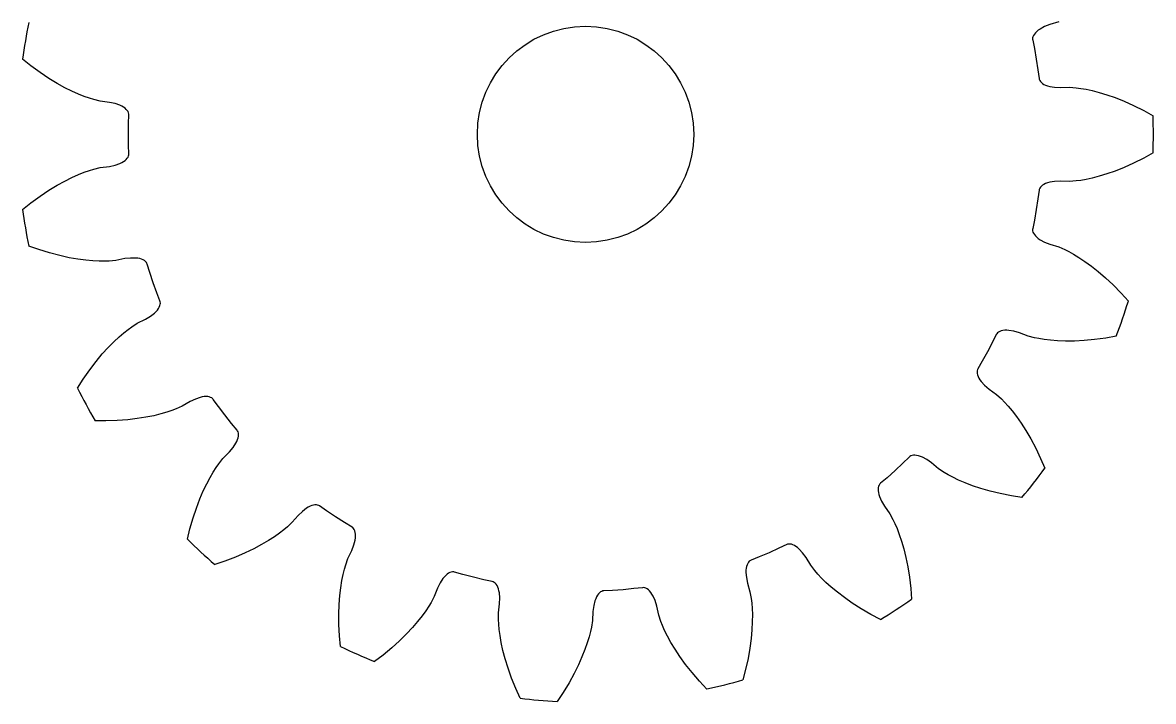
# Model space of a CAD drawing. Extents: x 33.1 to 54, y -10.5 to 10.5.
# Drawn here: x 33.09 to 54, y -10.49 to 2.07 of the extents above; entities that cross this region are included whole.
import ezdxf

# ---------------------------------------------------------------- set-up
doc = ezdxf.new("R2010")
doc.units = 0

msp = doc.modelspace()

# ---------------------------------------------------------------- linework, layer by layer
msp.add_circle((43.5, 0), 2)
msp.add_circle((43.5, 0), 2)
at = {"layer": 'layer0'}
for p, q in [((51.843, 1.902), (51.819, 1.878)), ((51.872, 1.925), (51.843, 1.902)), ((51.906, 1.948), (51.872, 1.925)), ((51.987, 1.992), (51.906, 1.948)), ((52.087, 2.033), (51.987, 1.992)), ((52.249, 2.083), (52.087, 2.033)), ((51.767, 1.783), (51.766, 1.76)), ((51.766, 1.76), (51.768, 1.744)), ((51.773, 1.806), (51.767, 1.783)), ((51.768, 1.744), (51.8, 1.587)), ((51.784, 1.83), (51.773, 1.806)), ((51.799, 1.854), (51.784, 1.83)), ((51.819, 1.878), (51.799, 1.854)), ((51.8, 1.587), (51.835, 1.391)), ((33.247, 1.265), (33.092, 1.388)), ((33.417, 1.142), (33.247, 1.265)), ((51.835, 1.391), (51.865, 1.194)), ((33.578, 1.034), (33.417, 1.142)), ((51.865, 1.194), (51.886, 1.035)), ((33.731, 0.941), (33.578, 1.034)), ((33.873, 0.863), (33.731, 0.941)), ((34.005, 0.797), (33.873, 0.863)), ((51.886, 1.035), (51.89, 1.019)), ((51.89, 1.019), (51.898, 0.998)), ((51.898, 0.998), (51.911, 0.978)), ((51.911, 0.978), (51.929, 0.959)), ((51.929, 0.959), (51.951, 0.941)), ((51.951, 0.941), (51.977, 0.925)), ((51.977, 0.925), (52.008, 0.91)), ((52.008, 0.91), (52.043, 0.898)), ((52.043, 0.898), (52.083, 0.887)), ((52.083, 0.887), (52.174, 0.871)), ((52.174, 0.871), (52.282, 0.866)), ((52.282, 0.866), (52.451, 0.871)), ((52.451, 0.871), (52.573, 0.862)), ((52.573, 0.862), (52.657, 0.851)), ((52.657, 0.851), (52.756, 0.834)), ((34.126, 0.743), (34.005, 0.797)), ((34.233, 0.701), (34.126, 0.743)), ((34.328, 0.668), (34.233, 0.701)), ((34.409, 0.643), (34.328, 0.668)), ((34.528, 0.614), (34.409, 0.643)), ((52.756, 0.834), (52.869, 0.81)), ((52.869, 0.81), (52.997, 0.776)), ((52.997, 0.776), (53.137, 0.733)), ((53.137, 0.733), (53.291, 0.679)), ((53.291, 0.679), (53.457, 0.613)), ((34.696, 0.592), (34.528, 0.614)), ((34.801, 0.568), (34.696, 0.592)), ((34.888, 0.538), (34.801, 0.568)), ((34.925, 0.521), (34.888, 0.538)), ((34.958, 0.502), (34.925, 0.521)), ((34.986, 0.483), (34.958, 0.502)), ((35.009, 0.462), (34.986, 0.483)), ((35.028, 0.441), (35.009, 0.462)), ((35.042, 0.42), (35.028, 0.441)), ((35.052, 0.398), (35.042, 0.42)), ((53.457, 0.613), (53.634, 0.534)), ((53.634, 0.534), (53.821, 0.44)), ((53.821, 0.44), (53.994, 0.344)), ((35.057, 0.376), (35.052, 0.398)), ((35.052, 0.199), (35.058, 0.359)), ((35.058, 0.359), (35.057, 0.376)), ((35.05, 0), (35.052, 0.199)), ((35.052, -0.199), (35.05, 0)), ((35.058, -0.359), (35.052, -0.199)), ((35.042, -0.42), (35.052, -0.398)), ((35.052, -0.398), (35.057, -0.376)), ((35.057, -0.376), (35.058, -0.359)), ((53.994, -0.344), (53.821, -0.44)), ((34.409, -0.643), (34.528, -0.614)), ((34.528, -0.614), (34.696, -0.592)), ((34.696, -0.592), (34.801, -0.568)), ((34.801, -0.568), (34.888, -0.538)), ((34.888, -0.538), (34.925, -0.521)), ((34.925, -0.521), (34.958, -0.502)), ((34.958, -0.502), (34.986, -0.483)), ((34.986, -0.483), (35.009, -0.462)), ((35.009, -0.462), (35.028, -0.441)), ((35.028, -0.441), (35.042, -0.42)), ((53.457, -0.613), (53.291, -0.679)), ((53.634, -0.534), (53.457, -0.613)), ((53.821, -0.44), (53.634, -0.534)), ((33.873, -0.863), (34.005, -0.797)), ((34.005, -0.797), (34.126, -0.743)), ((34.126, -0.743), (34.233, -0.701)), ((34.233, -0.701), (34.328, -0.668)), ((34.328, -0.668), (34.409, -0.643)), ((52.756, -0.834), (52.657, -0.851)), ((52.869, -0.81), (52.756, -0.834)), ((52.997, -0.776), (52.869, -0.81)), ((53.137, -0.733), (52.997, -0.776)), ((53.291, -0.679), (53.137, -0.733)), ((33.417, -1.142), (33.578, -1.034)), ((33.578, -1.034), (33.731, -0.941)), ((33.731, -0.941), (33.873, -0.863)), ((51.886, -1.035), (51.865, -1.194)), ((51.89, -1.019), (51.886, -1.035)), ((51.898, -0.998), (51.89, -1.019)), ((51.911, -0.978), (51.898, -0.998)), ((51.929, -0.959), (51.911, -0.978)), ((51.951, -0.941), (51.929, -0.959)), ((51.977, -0.925), (51.951, -0.941)), ((52.008, -0.91), (51.977, -0.925)), ((52.043, -0.898), (52.008, -0.91)), ((52.083, -0.887), (52.043, -0.898)), ((52.174, -0.871), (52.083, -0.887)), ((52.282, -0.866), (52.174, -0.871)), ((52.451, -0.871), (52.282, -0.866)), ((52.573, -0.862), (52.451, -0.871)), ((52.657, -0.851), (52.573, -0.862)), ((33.247, -1.265), (33.417, -1.142)), ((51.865, -1.194), (51.835, -1.391)), ((33.092, -1.388), (33.247, -1.265)), ((51.835, -1.391), (51.8, -1.587)), ((51.8, -1.587), (51.768, -1.744)), ((51.768, -1.744), (51.766, -1.76)), ((51.766, -1.76), (51.767, -1.783)), ((51.767, -1.783), (51.773, -1.806)), ((51.773, -1.806), (51.784, -1.83)), ((51.784, -1.83), (51.799, -1.854)), ((51.799, -1.854), (51.819, -1.878)), ((51.819, -1.878), (51.843, -1.902)), ((33.392, -2.132), (33.205, -2.067)), ((51.843, -1.902), (51.872, -1.925)), ((51.872, -1.925), (51.906, -1.948)), ((51.906, -1.948), (51.987, -1.992)), ((51.987, -1.992), (52.087, -2.033)), ((52.087, -2.033), (52.249, -2.083)), ((52.249, -2.083), (52.361, -2.13)), ((33.592, -2.194), (33.392, -2.132)), ((33.78, -2.243), (33.592, -2.194)), ((33.955, -2.282), (33.78, -2.243)), ((34.115, -2.31), (33.955, -2.282)), ((34.981, -2.299), (34.815, -2.332)), ((35.088, -2.287), (34.981, -2.299)), ((35.18, -2.287), (35.088, -2.287)), ((35.221, -2.291), (35.18, -2.287)), ((35.258, -2.298), (35.221, -2.291)), ((35.29, -2.308), (35.258, -2.298)), ((52.361, -2.13), (52.437, -2.168)), ((52.437, -2.168), (52.525, -2.216)), ((52.525, -2.216), (52.624, -2.276)), ((52.624, -2.276), (52.735, -2.349)), ((34.26, -2.329), (34.115, -2.31)), ((34.393, -2.341), (34.26, -2.329)), ((34.508, -2.346), (34.393, -2.341)), ((34.608, -2.347), (34.508, -2.346)), ((34.693, -2.344), (34.608, -2.347)), ((34.815, -2.332), (34.693, -2.344)), ((35.319, -2.32), (35.29, -2.308)), ((35.344, -2.333), (35.319, -2.32)), ((35.364, -2.349), (35.344, -2.333)), ((35.381, -2.367), (35.364, -2.349)), ((35.392, -2.386), (35.381, -2.367)), ((35.398, -2.402), (35.392, -2.386)), ((35.445, -2.555), (35.398, -2.402)), ((52.735, -2.349), (52.853, -2.436)), ((52.853, -2.436), (52.981, -2.536)), ((35.508, -2.744), (35.445, -2.555)), ((52.981, -2.536), (53.117, -2.653)), ((53.117, -2.653), (53.258, -2.786)), ((35.575, -2.931), (35.508, -2.744)), ((53.258, -2.786), (53.405, -2.936)), ((35.632, -3.081), (35.575, -2.931)), ((35.636, -3.097), (35.632, -3.081)), ((35.639, -3.119), (35.636, -3.097)), ((35.637, -3.143), (35.639, -3.119)), ((53.405, -2.936), (53.537, -3.082)), ((35.457, -3.362), (35.53, -3.305)), ((35.53, -3.305), (35.559, -3.277)), ((35.559, -3.277), (35.584, -3.249)), ((35.584, -3.249), (35.604, -3.221)), ((35.604, -3.221), (35.619, -3.194)), ((35.619, -3.194), (35.63, -3.168)), ((35.63, -3.168), (35.637, -3.143)), ((35.11, -3.56), (35.213, -3.494)), ((35.213, -3.494), (35.365, -3.418)), ((35.365, -3.418), (35.457, -3.362)), ((34.778, -3.837), (34.875, -3.747)), ((34.875, -3.747), (34.963, -3.672)), ((34.963, -3.672), (35.041, -3.61)), ((35.041, -3.61), (35.11, -3.56)), ((51.096, -3.702), (51.024, -3.846)), ((51.104, -3.688), (51.096, -3.702)), ((51.119, -3.671), (51.104, -3.688)), ((51.138, -3.656), (51.119, -3.671)), ((51.161, -3.644), (51.138, -3.656)), ((51.187, -3.634), (51.161, -3.644)), ((51.218, -3.628), (51.187, -3.634)), ((51.252, -3.624), (51.218, -3.628)), ((51.289, -3.623), (51.252, -3.624)), ((51.33, -3.625), (51.289, -3.623)), ((51.421, -3.64), (51.33, -3.625)), ((51.525, -3.67), (51.421, -3.64)), ((51.683, -3.73), (51.525, -3.67)), ((51.801, -3.762), (51.683, -3.73)), ((51.885, -3.778), (51.801, -3.762)), ((53.314, -3.733), (53.119, -3.767)), ((34.566, -4.062), (34.675, -3.942)), ((34.675, -3.942), (34.778, -3.837)), ((51.024, -3.846), (50.932, -4.022)), ((51.983, -3.794), (51.885, -3.778)), ((52.098, -3.808), (51.983, -3.794)), ((52.23, -3.818), (52.098, -3.808)), ((52.377, -3.823), (52.23, -3.818)), ((52.54, -3.822), (52.377, -3.823)), ((52.719, -3.813), (52.54, -3.822)), ((52.911, -3.795), (52.719, -3.813)), ((53.119, -3.767), (52.911, -3.795)), ((34.451, -4.2), (34.566, -4.062)), ((50.932, -4.022), (50.835, -4.196)), ((34.213, -4.526), (34.334, -4.354)), ((34.334, -4.354), (34.451, -4.2)), ((50.741, -4.371), (50.739, -4.394)), ((50.747, -4.349), (50.741, -4.371)), ((50.754, -4.334), (50.747, -4.349)), ((50.835, -4.196), (50.754, -4.334)), ((34.107, -4.692), (34.213, -4.526)), ((50.739, -4.394), (50.741, -4.42)), ((50.741, -4.42), (50.747, -4.448)), ((50.747, -4.448), (50.758, -4.477)), ((50.758, -4.477), (50.773, -4.507)), ((50.773, -4.507), (50.793, -4.539)), ((50.793, -4.539), (50.818, -4.572)), ((50.818, -4.572), (50.88, -4.64)), ((50.88, -4.64), (50.962, -4.711)), ((50.962, -4.711), (51.098, -4.811)), ((36.189, -4.941), (36.042, -5.026)), ((36.286, -4.895), (36.189, -4.941)), ((36.374, -4.865), (36.286, -4.895)), ((36.413, -4.856), (36.374, -4.865)), ((36.45, -4.85), (36.413, -4.856)), ((36.485, -4.848), (36.45, -4.85)), ((36.516, -4.85), (36.485, -4.848)), ((36.543, -4.855), (36.516, -4.85)), ((36.568, -4.864), (36.543, -4.855)), ((36.589, -4.875), (36.568, -4.864)), ((36.607, -4.889), (36.589, -4.875)), ((36.617, -4.902), (36.607, -4.889)), ((36.711, -5.032), (36.617, -4.902)), ((51.098, -4.811), (51.189, -4.892)), ((51.189, -4.892), (51.249, -4.953)), ((51.249, -4.953), (51.316, -5.027)), ((35.517, -5.203), (35.373, -5.232)), ((35.646, -5.171), (35.517, -5.203)), ((35.757, -5.139), (35.646, -5.171)), ((35.852, -5.107), (35.757, -5.139)), ((35.931, -5.077), (35.852, -5.107)), ((36.042, -5.026), (35.931, -5.077)), ((36.832, -5.19), (36.711, -5.032)), ((36.956, -5.346), (36.832, -5.19)), ((51.316, -5.027), (51.39, -5.115)), ((51.39, -5.115), (51.471, -5.221)), ((51.471, -5.221), (51.556, -5.341)), ((34.632, -5.299), (34.434, -5.297)), ((34.842, -5.292), (34.632, -5.299)), ((35.035, -5.278), (34.842, -5.292)), ((35.213, -5.257), (35.035, -5.278)), ((35.373, -5.232), (35.213, -5.257)), ((37.058, -5.469), (36.956, -5.346)), ((51.556, -5.341), (51.644, -5.477)), ((37.053, -5.678), (37.068, -5.643)), ((37.068, -5.482), (37.058, -5.469)), ((37.078, -5.503), (37.068, -5.482)), ((37.068, -5.643), (37.078, -5.611)), ((37.083, -5.526), (37.078, -5.503)), ((37.078, -5.611), (37.084, -5.58)), ((37.086, -5.552), (37.083, -5.526)), ((37.084, -5.58), (37.086, -5.552)), ((51.644, -5.477), (51.734, -5.632)), ((51.734, -5.632), (51.824, -5.803)), ((36.916, -5.874), (36.984, -5.792)), ((36.984, -5.792), (37.035, -5.714)), ((37.035, -5.714), (37.053, -5.678)), ((51.824, -5.803), (51.915, -5.993)), ((36.721, -6.091), (36.797, -5.996)), ((36.797, -5.996), (36.916, -5.874)), ((49.482, -5.968), (49.368, -6.08)), ((49.495, -5.957), (49.482, -5.968)), ((49.514, -5.946), (49.495, -5.957)), ((49.537, -5.938), (49.514, -5.946)), ((49.562, -5.934), (49.537, -5.938)), ((49.591, -5.934), (49.562, -5.934)), ((49.622, -5.937), (49.591, -5.934)), ((49.655, -5.944), (49.622, -5.937)), ((49.691, -5.956), (49.655, -5.944)), ((49.729, -5.971), (49.691, -5.956)), ((49.81, -6.015), (49.729, -5.971)), ((49.898, -6.077), (49.81, -6.015)), ((51.915, -5.993), (51.993, -6.174)), ((36.559, -6.344), (36.618, -6.245)), ((36.618, -6.245), (36.672, -6.161)), ((36.672, -6.161), (36.721, -6.091)), ((49.223, -6.217), (49.075, -6.35)), ((49.368, -6.08), (49.223, -6.217)), ((50.029, -6.185), (49.898, -6.077)), ((50.13, -6.253), (50.029, -6.185)), ((50.203, -6.296), (50.13, -6.253)), ((36.433, -6.594), (36.497, -6.461)), ((36.497, -6.461), (36.559, -6.344)), ((48.942, -6.466), (48.929, -6.485)), ((48.954, -6.454), (48.942, -6.466)), ((49.075, -6.35), (48.954, -6.454)), ((50.292, -6.343), (50.203, -6.296)), ((50.396, -6.393), (50.292, -6.343)), ((50.518, -6.446), (50.396, -6.393)), ((50.655, -6.498), (50.518, -6.446)), ((36.369, -6.743), (36.433, -6.594)), ((48.913, -6.532), (48.91, -6.56)), ((48.91, -6.56), (48.911, -6.591)), ((48.911, -6.591), (48.916, -6.625)), ((48.919, -6.507), (48.913, -6.532)), ((48.916, -6.625), (48.924, -6.661)), ((48.929, -6.485), (48.919, -6.507)), ((48.924, -6.661), (48.937, -6.7)), ((50.809, -6.55), (50.655, -6.498)), ((50.981, -6.599), (50.809, -6.55)), ((51.169, -6.645), (50.981, -6.599)), ((51.375, -6.686), (51.169, -6.645)), ((51.57, -6.717), (51.375, -6.686)), ((36.305, -6.911), (36.369, -6.743)), ((38.374, -6.894), (38.339, -6.915)), ((38.407, -6.876), (38.374, -6.894)), ((38.439, -6.864), (38.407, -6.876)), ((38.469, -6.855), (38.439, -6.864)), ((38.497, -6.851), (38.469, -6.855)), ((38.523, -6.851), (38.497, -6.851)), ((38.546, -6.855), (38.523, -6.851)), ((38.568, -6.863), (38.546, -6.855)), ((38.582, -6.871), (38.568, -6.863)), ((38.713, -6.963), (38.582, -6.871)), ((48.937, -6.7), (48.974, -6.785)), ((48.974, -6.785), (49.028, -6.878)), ((49.028, -6.878), (49.125, -7.017)), ((36.186, -7.296), (36.244, -7.094)), ((36.244, -7.094), (36.305, -6.911)), ((38.189, -7.047), (38.078, -7.175)), ((38.266, -6.972), (38.189, -7.047)), ((38.339, -6.915), (38.266, -6.972)), ((38.878, -7.074), (38.713, -6.963)), ((39.046, -7.181), (38.878, -7.074)), ((49.125, -7.017), (49.184, -7.124)), ((36.139, -7.488), (36.186, -7.296)), ((37.924, -7.314), (37.845, -7.375)), ((37.989, -7.259), (37.924, -7.314)), ((38.078, -7.175), (37.989, -7.259)), ((39.183, -7.264), (39.046, -7.181)), ((39.197, -7.274), (39.183, -7.264)), ((39.212, -7.29), (39.197, -7.274)), ((39.225, -7.31), (39.212, -7.29)), ((39.236, -7.334), (39.225, -7.31)), ((49.184, -7.124), (49.221, -7.2)), ((49.221, -7.2), (49.261, -7.292)), ((49.261, -7.292), (49.302, -7.4)), ((37.639, -7.513), (37.512, -7.587)), ((37.751, -7.441), (37.639, -7.513)), ((37.845, -7.375), (37.751, -7.441)), ((39.218, -7.594), (39.24, -7.504)), ((39.243, -7.361), (39.236, -7.334)), ((39.24, -7.504), (39.246, -7.463)), ((39.247, -7.392), (39.243, -7.361)), ((39.246, -7.463), (39.248, -7.426)), ((39.248, -7.426), (39.247, -7.392)), ((49.302, -7.4), (49.344, -7.526)), ((49.344, -7.526), (49.385, -7.667)), ((37.369, -7.663), (37.207, -7.741)), ((37.512, -7.587), (37.369, -7.663)), ((39.107, -7.847), (39.18, -7.694)), ((39.18, -7.694), (39.218, -7.594)), ((47.076, -7.656), (46.894, -7.738)), ((47.22, -7.587), (47.076, -7.656)), ((47.236, -7.581), (47.22, -7.587)), ((47.258, -7.577), (47.236, -7.581)), ((47.282, -7.577), (47.258, -7.577)), ((47.307, -7.581), (47.282, -7.577)), ((47.334, -7.59), (47.307, -7.581)), ((47.362, -7.603), (47.334, -7.59)), ((47.391, -7.621), (47.362, -7.603)), ((47.421, -7.643), (47.391, -7.621)), ((47.452, -7.67), (47.421, -7.643)), ((47.515, -7.738), (47.452, -7.67)), ((49.385, -7.667), (49.424, -7.825)), ((36.833, -7.891), (36.646, -7.954)), ((37.029, -7.817), (36.833, -7.891)), ((37.207, -7.741), (37.029, -7.817)), ((39.066, -7.962), (39.107, -7.847)), ((46.499, -7.936), (46.487, -7.961)), ((46.513, -7.914), (46.499, -7.936)), ((46.529, -7.896), (46.513, -7.914)), ((46.548, -7.883), (46.529, -7.896)), ((46.562, -7.876), (46.548, -7.883)), ((46.711, -7.816), (46.562, -7.876)), ((46.894, -7.738), (46.711, -7.816)), ((47.578, -7.825), (47.515, -7.738)), ((47.667, -7.97), (47.578, -7.825)), ((49.424, -7.825), (49.459, -8.001)), ((38.995, -8.254), (39.018, -8.141)), ((39.018, -8.141), (39.042, -8.044)), ((39.042, -8.044), (39.066, -7.962)), ((40.942, -8.135), (40.916, -8.157)), ((40.967, -8.117), (40.942, -8.135)), ((40.993, -8.104), (40.967, -8.117)), ((41.017, -8.096), (40.993, -8.104)), ((41.041, -8.092), (41.017, -8.096)), ((41.063, -8.092), (41.041, -8.092)), ((41.079, -8.096), (41.063, -8.092)), ((41.233, -8.14), (41.079, -8.096)), ((41.426, -8.191), (41.233, -8.14)), ((46.467, -8.062), (46.466, -8.103)), ((46.466, -8.103), (46.474, -8.195)), ((46.471, -8.024), (46.467, -8.062)), ((46.478, -7.991), (46.471, -8.024)), ((46.487, -7.961), (46.478, -7.991)), ((47.741, -8.067), (47.667, -7.97)), ((47.796, -8.132), (47.741, -8.067)), ((47.864, -8.205), (47.796, -8.132)), ((49.459, -8.001), (49.489, -8.192)), ((38.974, -8.385), (38.995, -8.254)), ((40.813, -8.294), (40.765, -8.39)), ((40.864, -8.216), (40.813, -8.294)), ((40.89, -8.184), (40.864, -8.216)), ((40.916, -8.157), (40.89, -8.184)), ((41.619, -8.238), (41.426, -8.191)), ((41.776, -8.272), (41.619, -8.238)), ((41.792, -8.277), (41.776, -8.272)), ((41.812, -8.287), (41.792, -8.277)), ((41.831, -8.302), (41.812, -8.287)), ((41.848, -8.321), (41.831, -8.302)), ((41.864, -8.344), (41.848, -8.321)), ((41.878, -8.372), (41.864, -8.344)), ((46.474, -8.195), (46.495, -8.3)), ((46.495, -8.3), (46.541, -8.463)), ((47.946, -8.286), (47.864, -8.205)), ((48.044, -8.375), (47.946, -8.286)), ((49.489, -8.192), (49.513, -8.4)), ((38.945, -8.693), (38.957, -8.531)), ((38.957, -8.531), (38.974, -8.385)), ((40.702, -8.547), (40.645, -8.655)), ((40.765, -8.39), (40.702, -8.547)), ((41.89, -8.404), (41.878, -8.372)), ((41.9, -8.44), (41.89, -8.404)), ((41.908, -8.48), (41.9, -8.44)), ((41.915, -8.573), (41.908, -8.48)), ((43.705, -8.554), (43.689, -8.588)), ((43.722, -8.525), (43.705, -8.554)), ((43.74, -8.5), (43.722, -8.525)), ((43.76, -8.479), (43.74, -8.5)), ((43.78, -8.463), (43.76, -8.479)), ((43.801, -8.452), (43.78, -8.463)), ((43.823, -8.445), (43.801, -8.452)), ((43.839, -8.443), (43.823, -8.445)), ((43.999, -8.435), (43.839, -8.443)), ((44.198, -8.421), (43.999, -8.435)), ((44.396, -8.402), (44.198, -8.421)), ((44.555, -8.384), (44.396, -8.402)), ((44.572, -8.383), (44.555, -8.384)), ((44.594, -8.386), (44.572, -8.383)), ((44.617, -8.394), (44.594, -8.386)), ((44.639, -8.406), (44.617, -8.394)), ((44.662, -8.424), (44.639, -8.406)), ((44.684, -8.445), (44.662, -8.424)), ((44.706, -8.471), (44.684, -8.445)), ((44.727, -8.502), (44.706, -8.471)), ((44.748, -8.538), (44.727, -8.502)), ((44.785, -8.623), (44.748, -8.538)), ((46.541, -8.463), (46.563, -8.584)), ((48.157, -8.469), (48.044, -8.375)), ((48.286, -8.568), (48.157, -8.469)), ((48.433, -8.671), (48.286, -8.568)), ((49.513, -8.4), (49.528, -8.597)), ((38.939, -8.872), (38.945, -8.693)), ((40.601, -8.728), (40.546, -8.811)), ((40.645, -8.655), (40.601, -8.728)), ((41.893, -8.848), (41.912, -8.68)), ((41.912, -8.68), (41.915, -8.573)), ((43.652, -8.716), (43.638, -8.823)), ((43.675, -8.627), (43.652, -8.716)), ((43.689, -8.588), (43.675, -8.627)), ((44.817, -8.725), (44.785, -8.623)), ((44.853, -8.891), (44.817, -8.725)), ((46.563, -8.584), (46.573, -8.668)), ((46.573, -8.668), (46.581, -8.768)), ((46.581, -8.768), (46.585, -8.883)), ((48.596, -8.775), (48.433, -8.671)), ((48.777, -8.881), (48.596, -8.775)), ((38.941, -9.066), (38.939, -8.872)), ((40.478, -8.905), (40.396, -9.009)), ((40.546, -8.811), (40.478, -8.905)), ((41.891, -8.971), (41.893, -8.848)), ((41.895, -9.056), (41.891, -8.971)), ((43.638, -8.823), (43.629, -8.992)), ((44.891, -9.007), (44.853, -8.891)), ((46.585, -8.883), (46.584, -9.016)), ((48.952, -8.974), (48.777, -8.881)), ((38.951, -9.275), (38.941, -9.066)), ((40.3, -9.12), (40.189, -9.239)), ((40.396, -9.009), (40.3, -9.12)), ((41.904, -9.155), (41.895, -9.056)), ((41.919, -9.27), (41.904, -9.155)), ((43.592, -9.196), (43.567, -9.293)), ((43.61, -9.113), (43.592, -9.196)), ((43.629, -8.992), (43.61, -9.113)), ((44.923, -9.086), (44.891, -9.007)), ((44.963, -9.177), (44.923, -9.086)), ((45.015, -9.281), (44.963, -9.177)), ((46.577, -9.162), (46.562, -9.324)), ((46.584, -9.016), (46.577, -9.162)), ((38.969, -9.472), (38.951, -9.275)), ((40.062, -9.365), (39.918, -9.494)), ((40.189, -9.239), (40.062, -9.365)), ((41.942, -9.4), (41.919, -9.27)), ((41.973, -9.544), (41.942, -9.4)), ((43.533, -9.403), (43.489, -9.529)), ((43.567, -9.293), (43.533, -9.403)), ((45.079, -9.397), (45.015, -9.281)), ((45.155, -9.523), (45.079, -9.397)), ((46.562, -9.324), (46.538, -9.502)), ((39.918, -9.494), (39.756, -9.629)), ((42.014, -9.701), (41.973, -9.544)), ((43.489, -9.529), (43.435, -9.665)), ((45.245, -9.658), (45.155, -9.523)), ((46.538, -9.502), (46.505, -9.692)), ((39.756, -9.629), (39.6, -9.749)), ((42.067, -9.872), (42.014, -9.701)), ((43.369, -9.813), (43.289, -9.974)), ((43.435, -9.665), (43.369, -9.813)), ((45.35, -9.803), (45.245, -9.658)), ((45.47, -9.954), (45.35, -9.803)), ((46.505, -9.692), (46.46, -9.898)), ((42.131, -10.055), (42.067, -9.872)), ((43.289, -9.974), (43.195, -10.143)), ((45.608, -10.113), (45.47, -9.954)), ((46.46, -9.898), (46.41, -10.089)), ((42.21, -10.25), (42.131, -10.055)), ((43.195, -10.143), (43.086, -10.322)), ((45.743, -10.258), (45.608, -10.113)), ((42.29, -10.43), (42.21, -10.25)), ((43.086, -10.322), (42.976, -10.487))]:
    msp.add_line(p, q, dxfattribs=at)
for start, end in [(168.6484, 172.4043), (358.1221, 361.8779), (187.5957, 191.3516), (339.1747, 342.9306), (206.5431, 210.299), (320.2273, 323.9832), (225.4905, 229.2464), (301.28, 305.0358), (244.4378, 248.1937), (282.3326, 286.0885), (263.3852, 267.1411)]:
    msp.add_arc((43.5, 0), 10.5, start, end, dxfattribs=at)
at = {"layer": 'layer1'}
for p, q in [((51.843, 1.902), (51.819, 1.878)), ((51.872, 1.925), (51.843, 1.902)), ((51.906, 1.948), (51.872, 1.925)), ((51.987, 1.992), (51.906, 1.948)), ((52.087, 2.033), (51.987, 1.992)), ((52.249, 2.083), (52.087, 2.033)), ((51.767, 1.783), (51.766, 1.76)), ((51.766, 1.76), (51.768, 1.744)), ((51.773, 1.806), (51.767, 1.783)), ((51.768, 1.744), (51.8, 1.587)), ((51.784, 1.83), (51.773, 1.806)), ((51.799, 1.854), (51.784, 1.83)), ((51.819, 1.878), (51.799, 1.854)), ((51.8, 1.587), (51.835, 1.391)), ((33.247, 1.265), (33.092, 1.388)), ((33.417, 1.142), (33.247, 1.265)), ((51.835, 1.391), (51.865, 1.194)), ((33.578, 1.034), (33.417, 1.142)), ((51.865, 1.194), (51.886, 1.035)), ((33.731, 0.941), (33.578, 1.034)), ((33.873, 0.863), (33.731, 0.941)), ((34.005, 0.797), (33.873, 0.863)), ((51.886, 1.035), (51.89, 1.019)), ((51.89, 1.019), (51.898, 0.998)), ((51.898, 0.998), (51.911, 0.978)), ((51.911, 0.978), (51.929, 0.959)), ((51.929, 0.959), (51.951, 0.941)), ((51.951, 0.941), (51.977, 0.925)), ((51.977, 0.925), (52.008, 0.91)), ((52.008, 0.91), (52.043, 0.898)), ((52.043, 0.898), (52.083, 0.887)), ((52.083, 0.887), (52.174, 0.871)), ((52.174, 0.871), (52.282, 0.866)), ((52.282, 0.866), (52.451, 0.871)), ((52.451, 0.871), (52.573, 0.862)), ((52.573, 0.862), (52.657, 0.851)), ((52.657, 0.851), (52.756, 0.834)), ((34.126, 0.743), (34.005, 0.797)), ((34.233, 0.701), (34.126, 0.743)), ((34.328, 0.668), (34.233, 0.701)), ((34.409, 0.643), (34.328, 0.668)), ((34.528, 0.614), (34.409, 0.643)), ((52.756, 0.834), (52.869, 0.81)), ((52.869, 0.81), (52.997, 0.776)), ((52.997, 0.776), (53.137, 0.733)), ((53.137, 0.733), (53.291, 0.679)), ((53.291, 0.679), (53.457, 0.613)), ((34.696, 0.592), (34.528, 0.614)), ((34.801, 0.568), (34.696, 0.592)), ((34.888, 0.538), (34.801, 0.568)), ((34.925, 0.521), (34.888, 0.538)), ((34.958, 0.502), (34.925, 0.521)), ((34.986, 0.483), (34.958, 0.502)), ((35.009, 0.462), (34.986, 0.483)), ((35.028, 0.441), (35.009, 0.462)), ((35.042, 0.42), (35.028, 0.441)), ((35.052, 0.398), (35.042, 0.42)), ((53.457, 0.613), (53.634, 0.534)), ((53.634, 0.534), (53.821, 0.44)), ((53.821, 0.44), (53.994, 0.344)), ((35.057, 0.376), (35.052, 0.398)), ((35.052, 0.199), (35.058, 0.359)), ((35.058, 0.359), (35.057, 0.376)), ((35.05, 0), (35.052, 0.199)), ((35.052, -0.199), (35.05, 0)), ((35.058, -0.359), (35.052, -0.199)), ((35.042, -0.42), (35.052, -0.398)), ((35.052, -0.398), (35.057, -0.376)), ((35.057, -0.376), (35.058, -0.359)), ((53.994, -0.344), (53.821, -0.44)), ((34.409, -0.643), (34.528, -0.614)), ((34.528, -0.614), (34.696, -0.592)), ((34.696, -0.592), (34.801, -0.568)), ((34.801, -0.568), (34.888, -0.538)), ((34.888, -0.538), (34.925, -0.521)), ((34.925, -0.521), (34.958, -0.502)), ((34.958, -0.502), (34.986, -0.483)), ((34.986, -0.483), (35.009, -0.462)), ((35.009, -0.462), (35.028, -0.441)), ((35.028, -0.441), (35.042, -0.42)), ((53.457, -0.613), (53.291, -0.679)), ((53.634, -0.534), (53.457, -0.613)), ((53.821, -0.44), (53.634, -0.534)), ((33.873, -0.863), (34.005, -0.797)), ((34.005, -0.797), (34.126, -0.743)), ((34.126, -0.743), (34.233, -0.701)), ((34.233, -0.701), (34.328, -0.668)), ((34.328, -0.668), (34.409, -0.643)), ((52.756, -0.834), (52.657, -0.851)), ((52.869, -0.81), (52.756, -0.834)), ((52.997, -0.776), (52.869, -0.81)), ((53.137, -0.733), (52.997, -0.776)), ((53.291, -0.679), (53.137, -0.733)), ((33.417, -1.142), (33.578, -1.034)), ((33.578, -1.034), (33.731, -0.941)), ((33.731, -0.941), (33.873, -0.863)), ((51.886, -1.035), (51.865, -1.194)), ((51.89, -1.019), (51.886, -1.035)), ((51.898, -0.998), (51.89, -1.019)), ((51.911, -0.978), (51.898, -0.998)), ((51.929, -0.959), (51.911, -0.978)), ((51.951, -0.941), (51.929, -0.959)), ((51.977, -0.925), (51.951, -0.941)), ((52.008, -0.91), (51.977, -0.925)), ((52.043, -0.898), (52.008, -0.91)), ((52.083, -0.887), (52.043, -0.898)), ((52.174, -0.871), (52.083, -0.887)), ((52.282, -0.866), (52.174, -0.871)), ((52.451, -0.871), (52.282, -0.866)), ((52.573, -0.862), (52.451, -0.871)), ((52.657, -0.851), (52.573, -0.862)), ((33.247, -1.265), (33.417, -1.142)), ((51.865, -1.194), (51.835, -1.391)), ((33.092, -1.388), (33.247, -1.265)), ((51.835, -1.391), (51.8, -1.587)), ((51.8, -1.587), (51.768, -1.744)), ((51.768, -1.744), (51.766, -1.76)), ((51.766, -1.76), (51.767, -1.783)), ((51.767, -1.783), (51.773, -1.806)), ((51.773, -1.806), (51.784, -1.83)), ((51.784, -1.83), (51.799, -1.854)), ((51.799, -1.854), (51.819, -1.878)), ((51.819, -1.878), (51.843, -1.902)), ((33.392, -2.132), (33.205, -2.067)), ((51.843, -1.902), (51.872, -1.925)), ((51.872, -1.925), (51.906, -1.948)), ((51.906, -1.948), (51.987, -1.992)), ((51.987, -1.992), (52.087, -2.033)), ((52.087, -2.033), (52.249, -2.083)), ((52.249, -2.083), (52.361, -2.13)), ((33.592, -2.194), (33.392, -2.132)), ((33.78, -2.243), (33.592, -2.194)), ((33.955, -2.282), (33.78, -2.243)), ((34.115, -2.31), (33.955, -2.282)), ((34.981, -2.299), (34.815, -2.332)), ((35.088, -2.287), (34.981, -2.299)), ((35.18, -2.287), (35.088, -2.287)), ((35.221, -2.291), (35.18, -2.287)), ((35.258, -2.298), (35.221, -2.291)), ((35.29, -2.308), (35.258, -2.298)), ((52.361, -2.13), (52.437, -2.168)), ((52.437, -2.168), (52.525, -2.216)), ((52.525, -2.216), (52.624, -2.276)), ((52.624, -2.276), (52.735, -2.349)), ((34.26, -2.329), (34.115, -2.31)), ((34.393, -2.341), (34.26, -2.329)), ((34.508, -2.346), (34.393, -2.341)), ((34.608, -2.347), (34.508, -2.346)), ((34.693, -2.344), (34.608, -2.347)), ((34.815, -2.332), (34.693, -2.344)), ((35.319, -2.32), (35.29, -2.308)), ((35.344, -2.333), (35.319, -2.32)), ((35.364, -2.349), (35.344, -2.333)), ((35.381, -2.367), (35.364, -2.349)), ((35.392, -2.386), (35.381, -2.367)), ((35.398, -2.402), (35.392, -2.386)), ((35.445, -2.555), (35.398, -2.402)), ((52.735, -2.349), (52.853, -2.436)), ((52.853, -2.436), (52.981, -2.536)), ((35.508, -2.744), (35.445, -2.555)), ((52.981, -2.536), (53.117, -2.653)), ((53.117, -2.653), (53.258, -2.786)), ((35.575, -2.931), (35.508, -2.744)), ((53.258, -2.786), (53.405, -2.936)), ((35.632, -3.081), (35.575, -2.931)), ((35.636, -3.097), (35.632, -3.081)), ((35.639, -3.119), (35.636, -3.097)), ((35.637, -3.143), (35.639, -3.119)), ((53.405, -2.936), (53.537, -3.082)), ((35.457, -3.362), (35.53, -3.305)), ((35.53, -3.305), (35.559, -3.277)), ((35.559, -3.277), (35.584, -3.249)), ((35.584, -3.249), (35.604, -3.221)), ((35.604, -3.221), (35.619, -3.194)), ((35.619, -3.194), (35.63, -3.168)), ((35.63, -3.168), (35.637, -3.143)), ((35.11, -3.56), (35.213, -3.494)), ((35.213, -3.494), (35.365, -3.418)), ((35.365, -3.418), (35.457, -3.362)), ((34.778, -3.837), (34.875, -3.747)), ((34.875, -3.747), (34.963, -3.672)), ((34.963, -3.672), (35.041, -3.61)), ((35.041, -3.61), (35.11, -3.56)), ((51.096, -3.702), (51.024, -3.846)), ((51.104, -3.688), (51.096, -3.702)), ((51.119, -3.671), (51.104, -3.688)), ((51.138, -3.656), (51.119, -3.671)), ((51.161, -3.644), (51.138, -3.656)), ((51.187, -3.634), (51.161, -3.644)), ((51.218, -3.628), (51.187, -3.634)), ((51.252, -3.624), (51.218, -3.628)), ((51.289, -3.623), (51.252, -3.624)), ((51.33, -3.625), (51.289, -3.623)), ((51.421, -3.64), (51.33, -3.625)), ((51.525, -3.67), (51.421, -3.64)), ((51.683, -3.73), (51.525, -3.67)), ((51.801, -3.762), (51.683, -3.73)), ((51.885, -3.778), (51.801, -3.762)), ((53.314, -3.733), (53.119, -3.767)), ((34.566, -4.062), (34.675, -3.942)), ((34.675, -3.942), (34.778, -3.837)), ((51.024, -3.846), (50.932, -4.022)), ((51.983, -3.794), (51.885, -3.778)), ((52.098, -3.808), (51.983, -3.794)), ((52.23, -3.818), (52.098, -3.808)), ((52.377, -3.823), (52.23, -3.818)), ((52.54, -3.822), (52.377, -3.823)), ((52.719, -3.813), (52.54, -3.822)), ((52.911, -3.795), (52.719, -3.813)), ((53.119, -3.767), (52.911, -3.795)), ((34.451, -4.2), (34.566, -4.062)), ((50.932, -4.022), (50.835, -4.196)), ((34.213, -4.526), (34.334, -4.354)), ((34.334, -4.354), (34.451, -4.2)), ((50.741, -4.371), (50.739, -4.394)), ((50.747, -4.349), (50.741, -4.371)), ((50.754, -4.334), (50.747, -4.349)), ((50.835, -4.196), (50.754, -4.334)), ((34.107, -4.692), (34.213, -4.526)), ((50.739, -4.394), (50.741, -4.42)), ((50.741, -4.42), (50.747, -4.448)), ((50.747, -4.448), (50.758, -4.477)), ((50.758, -4.477), (50.773, -4.507)), ((50.773, -4.507), (50.793, -4.539)), ((50.793, -4.539), (50.818, -4.572)), ((50.818, -4.572), (50.88, -4.64)), ((50.88, -4.64), (50.962, -4.711)), ((50.962, -4.711), (51.098, -4.811)), ((36.189, -4.941), (36.042, -5.026)), ((36.286, -4.895), (36.189, -4.941)), ((36.374, -4.865), (36.286, -4.895)), ((36.413, -4.856), (36.374, -4.865)), ((36.45, -4.85), (36.413, -4.856)), ((36.485, -4.848), (36.45, -4.85)), ((36.516, -4.85), (36.485, -4.848)), ((36.543, -4.855), (36.516, -4.85)), ((36.568, -4.864), (36.543, -4.855)), ((36.589, -4.875), (36.568, -4.864)), ((36.607, -4.889), (36.589, -4.875)), ((36.617, -4.902), (36.607, -4.889)), ((36.711, -5.032), (36.617, -4.902)), ((51.098, -4.811), (51.189, -4.892)), ((51.189, -4.892), (51.249, -4.953)), ((51.249, -4.953), (51.316, -5.027)), ((35.517, -5.203), (35.373, -5.232)), ((35.646, -5.171), (35.517, -5.203)), ((35.757, -5.139), (35.646, -5.171)), ((35.852, -5.107), (35.757, -5.139)), ((35.931, -5.077), (35.852, -5.107)), ((36.042, -5.026), (35.931, -5.077)), ((36.832, -5.19), (36.711, -5.032)), ((36.956, -5.346), (36.832, -5.19)), ((51.316, -5.027), (51.39, -5.115)), ((51.39, -5.115), (51.471, -5.221)), ((51.471, -5.221), (51.556, -5.341)), ((34.632, -5.299), (34.434, -5.297)), ((34.842, -5.292), (34.632, -5.299)), ((35.035, -5.278), (34.842, -5.292)), ((35.213, -5.257), (35.035, -5.278)), ((35.373, -5.232), (35.213, -5.257)), ((37.058, -5.469), (36.956, -5.346)), ((51.556, -5.341), (51.644, -5.477)), ((37.053, -5.678), (37.068, -5.643)), ((37.068, -5.482), (37.058, -5.469)), ((37.078, -5.503), (37.068, -5.482)), ((37.068, -5.643), (37.078, -5.611)), ((37.083, -5.526), (37.078, -5.503)), ((37.078, -5.611), (37.084, -5.58)), ((37.086, -5.552), (37.083, -5.526)), ((37.084, -5.58), (37.086, -5.552)), ((51.644, -5.477), (51.734, -5.632)), ((51.734, -5.632), (51.824, -5.803)), ((36.916, -5.874), (36.984, -5.792)), ((36.984, -5.792), (37.035, -5.714)), ((37.035, -5.714), (37.053, -5.678)), ((51.824, -5.803), (51.915, -5.993)), ((36.721, -6.091), (36.797, -5.996)), ((36.797, -5.996), (36.916, -5.874)), ((49.482, -5.968), (49.368, -6.08)), ((49.495, -5.957), (49.482, -5.968)), ((49.514, -5.946), (49.495, -5.957)), ((49.537, -5.938), (49.514, -5.946)), ((49.562, -5.934), (49.537, -5.938)), ((49.591, -5.934), (49.562, -5.934)), ((49.622, -5.937), (49.591, -5.934)), ((49.655, -5.944), (49.622, -5.937)), ((49.691, -5.956), (49.655, -5.944)), ((49.729, -5.971), (49.691, -5.956)), ((49.81, -6.015), (49.729, -5.971)), ((49.898, -6.077), (49.81, -6.015)), ((51.915, -5.993), (51.993, -6.174)), ((36.559, -6.344), (36.618, -6.245)), ((36.618, -6.245), (36.672, -6.161)), ((36.672, -6.161), (36.721, -6.091)), ((49.223, -6.217), (49.075, -6.35)), ((49.368, -6.08), (49.223, -6.217)), ((50.029, -6.185), (49.898, -6.077)), ((50.13, -6.253), (50.029, -6.185)), ((50.203, -6.296), (50.13, -6.253)), ((36.433, -6.594), (36.497, -6.461)), ((36.497, -6.461), (36.559, -6.344)), ((48.942, -6.466), (48.929, -6.485)), ((48.954, -6.454), (48.942, -6.466)), ((49.075, -6.35), (48.954, -6.454)), ((50.292, -6.343), (50.203, -6.296)), ((50.396, -6.393), (50.292, -6.343)), ((50.518, -6.446), (50.396, -6.393)), ((50.655, -6.498), (50.518, -6.446)), ((36.369, -6.743), (36.433, -6.594)), ((48.913, -6.532), (48.91, -6.56)), ((48.91, -6.56), (48.911, -6.591)), ((48.911, -6.591), (48.916, -6.625)), ((48.919, -6.507), (48.913, -6.532)), ((48.916, -6.625), (48.924, -6.661)), ((48.929, -6.485), (48.919, -6.507)), ((48.924, -6.661), (48.937, -6.7)), ((50.809, -6.55), (50.655, -6.498)), ((50.981, -6.599), (50.809, -6.55)), ((51.169, -6.645), (50.981, -6.599)), ((51.375, -6.686), (51.169, -6.645)), ((51.57, -6.717), (51.375, -6.686)), ((36.305, -6.911), (36.369, -6.743)), ((38.374, -6.894), (38.339, -6.915)), ((38.407, -6.876), (38.374, -6.894)), ((38.439, -6.864), (38.407, -6.876)), ((38.469, -6.855), (38.439, -6.864)), ((38.497, -6.851), (38.469, -6.855)), ((38.523, -6.851), (38.497, -6.851)), ((38.546, -6.855), (38.523, -6.851)), ((38.568, -6.863), (38.546, -6.855)), ((38.582, -6.871), (38.568, -6.863)), ((38.713, -6.963), (38.582, -6.871)), ((48.937, -6.7), (48.974, -6.785)), ((48.974, -6.785), (49.028, -6.878)), ((49.028, -6.878), (49.125, -7.017)), ((36.186, -7.296), (36.244, -7.094)), ((36.244, -7.094), (36.305, -6.911)), ((38.189, -7.047), (38.078, -7.175)), ((38.266, -6.972), (38.189, -7.047)), ((38.339, -6.915), (38.266, -6.972)), ((38.878, -7.074), (38.713, -6.963)), ((39.046, -7.181), (38.878, -7.074)), ((49.125, -7.017), (49.184, -7.124)), ((36.139, -7.488), (36.186, -7.296)), ((37.924, -7.314), (37.845, -7.375)), ((37.989, -7.259), (37.924, -7.314)), ((38.078, -7.175), (37.989, -7.259)), ((39.183, -7.264), (39.046, -7.181)), ((39.197, -7.274), (39.183, -7.264)), ((39.212, -7.29), (39.197, -7.274)), ((39.225, -7.31), (39.212, -7.29)), ((39.236, -7.334), (39.225, -7.31)), ((49.184, -7.124), (49.221, -7.2)), ((49.221, -7.2), (49.261, -7.292)), ((49.261, -7.292), (49.302, -7.4)), ((37.639, -7.513), (37.512, -7.587)), ((37.751, -7.441), (37.639, -7.513)), ((37.845, -7.375), (37.751, -7.441)), ((39.218, -7.594), (39.24, -7.504)), ((39.243, -7.361), (39.236, -7.334)), ((39.24, -7.504), (39.246, -7.463)), ((39.247, -7.392), (39.243, -7.361)), ((39.246, -7.463), (39.248, -7.426)), ((39.248, -7.426), (39.247, -7.392)), ((49.302, -7.4), (49.344, -7.526)), ((49.344, -7.526), (49.385, -7.667)), ((37.369, -7.663), (37.207, -7.741)), ((37.512, -7.587), (37.369, -7.663)), ((39.107, -7.847), (39.18, -7.694)), ((39.18, -7.694), (39.218, -7.594)), ((47.076, -7.656), (46.894, -7.738)), ((47.22, -7.587), (47.076, -7.656)), ((47.236, -7.581), (47.22, -7.587)), ((47.258, -7.577), (47.236, -7.581)), ((47.282, -7.577), (47.258, -7.577)), ((47.307, -7.581), (47.282, -7.577)), ((47.334, -7.59), (47.307, -7.581)), ((47.362, -7.603), (47.334, -7.59)), ((47.391, -7.621), (47.362, -7.603)), ((47.421, -7.643), (47.391, -7.621)), ((47.452, -7.67), (47.421, -7.643)), ((47.515, -7.738), (47.452, -7.67)), ((49.385, -7.667), (49.424, -7.825)), ((36.833, -7.891), (36.646, -7.954)), ((37.029, -7.817), (36.833, -7.891)), ((37.207, -7.741), (37.029, -7.817)), ((39.066, -7.962), (39.107, -7.847)), ((46.499, -7.936), (46.487, -7.961)), ((46.513, -7.914), (46.499, -7.936)), ((46.529, -7.896), (46.513, -7.914)), ((46.548, -7.883), (46.529, -7.896)), ((46.562, -7.876), (46.548, -7.883)), ((46.711, -7.816), (46.562, -7.876)), ((46.894, -7.738), (46.711, -7.816)), ((47.578, -7.825), (47.515, -7.738)), ((47.667, -7.97), (47.578, -7.825)), ((49.424, -7.825), (49.459, -8.001)), ((38.995, -8.254), (39.018, -8.141)), ((39.018, -8.141), (39.042, -8.044)), ((39.042, -8.044), (39.066, -7.962)), ((40.942, -8.135), (40.916, -8.157)), ((40.967, -8.117), (40.942, -8.135)), ((40.993, -8.104), (40.967, -8.117)), ((41.017, -8.096), (40.993, -8.104)), ((41.041, -8.092), (41.017, -8.096)), ((41.063, -8.092), (41.041, -8.092)), ((41.079, -8.096), (41.063, -8.092)), ((41.233, -8.14), (41.079, -8.096)), ((41.426, -8.191), (41.233, -8.14)), ((46.467, -8.062), (46.466, -8.103)), ((46.466, -8.103), (46.474, -8.195)), ((46.471, -8.024), (46.467, -8.062)), ((46.478, -7.991), (46.471, -8.024)), ((46.487, -7.961), (46.478, -7.991)), ((47.741, -8.067), (47.667, -7.97)), ((47.796, -8.132), (47.741, -8.067)), ((47.864, -8.205), (47.796, -8.132)), ((49.459, -8.001), (49.489, -8.192)), ((38.974, -8.385), (38.995, -8.254)), ((40.813, -8.294), (40.765, -8.39)), ((40.864, -8.216), (40.813, -8.294)), ((40.89, -8.184), (40.864, -8.216)), ((40.916, -8.157), (40.89, -8.184)), ((41.619, -8.238), (41.426, -8.191)), ((41.776, -8.272), (41.619, -8.238)), ((41.792, -8.277), (41.776, -8.272)), ((41.812, -8.287), (41.792, -8.277)), ((41.831, -8.302), (41.812, -8.287)), ((41.848, -8.321), (41.831, -8.302)), ((41.864, -8.344), (41.848, -8.321)), ((41.878, -8.372), (41.864, -8.344)), ((46.474, -8.195), (46.495, -8.3)), ((46.495, -8.3), (46.541, -8.463)), ((47.946, -8.286), (47.864, -8.205)), ((48.044, -8.375), (47.946, -8.286)), ((49.489, -8.192), (49.513, -8.4)), ((38.945, -8.693), (38.957, -8.531)), ((38.957, -8.531), (38.974, -8.385)), ((40.702, -8.547), (40.645, -8.655)), ((40.765, -8.39), (40.702, -8.547)), ((41.89, -8.404), (41.878, -8.372)), ((41.9, -8.44), (41.89, -8.404)), ((41.908, -8.48), (41.9, -8.44)), ((41.915, -8.573), (41.908, -8.48)), ((43.705, -8.554), (43.689, -8.588)), ((43.722, -8.525), (43.705, -8.554)), ((43.74, -8.5), (43.722, -8.525)), ((43.76, -8.479), (43.74, -8.5)), ((43.78, -8.463), (43.76, -8.479)), ((43.801, -8.452), (43.78, -8.463)), ((43.823, -8.445), (43.801, -8.452)), ((43.839, -8.443), (43.823, -8.445)), ((43.999, -8.435), (43.839, -8.443)), ((44.198, -8.421), (43.999, -8.435)), ((44.396, -8.402), (44.198, -8.421)), ((44.555, -8.384), (44.396, -8.402)), ((44.572, -8.383), (44.555, -8.384)), ((44.594, -8.386), (44.572, -8.383)), ((44.617, -8.394), (44.594, -8.386)), ((44.639, -8.406), (44.617, -8.394)), ((44.662, -8.424), (44.639, -8.406)), ((44.684, -8.445), (44.662, -8.424)), ((44.706, -8.471), (44.684, -8.445)), ((44.727, -8.502), (44.706, -8.471)), ((44.748, -8.538), (44.727, -8.502)), ((44.785, -8.623), (44.748, -8.538)), ((46.541, -8.463), (46.563, -8.584)), ((48.157, -8.469), (48.044, -8.375)), ((48.286, -8.568), (48.157, -8.469)), ((48.433, -8.671), (48.286, -8.568)), ((49.513, -8.4), (49.528, -8.597)), ((38.939, -8.872), (38.945, -8.693)), ((40.601, -8.728), (40.546, -8.811)), ((40.645, -8.655), (40.601, -8.728)), ((41.893, -8.848), (41.912, -8.68)), ((41.912, -8.68), (41.915, -8.573)), ((43.652, -8.716), (43.638, -8.823)), ((43.675, -8.627), (43.652, -8.716)), ((43.689, -8.588), (43.675, -8.627)), ((44.817, -8.725), (44.785, -8.623)), ((44.853, -8.891), (44.817, -8.725)), ((46.563, -8.584), (46.573, -8.668)), ((46.573, -8.668), (46.581, -8.768)), ((46.581, -8.768), (46.585, -8.883)), ((48.596, -8.775), (48.433, -8.671)), ((48.777, -8.881), (48.596, -8.775)), ((38.941, -9.066), (38.939, -8.872)), ((40.478, -8.905), (40.396, -9.009)), ((40.546, -8.811), (40.478, -8.905)), ((41.891, -8.971), (41.893, -8.848)), ((41.895, -9.056), (41.891, -8.971)), ((43.638, -8.823), (43.629, -8.992)), ((44.891, -9.007), (44.853, -8.891)), ((46.585, -8.883), (46.584, -9.016)), ((48.952, -8.974), (48.777, -8.881)), ((38.951, -9.275), (38.941, -9.066)), ((40.3, -9.12), (40.189, -9.239)), ((40.396, -9.009), (40.3, -9.12)), ((41.904, -9.155), (41.895, -9.056)), ((41.919, -9.27), (41.904, -9.155)), ((43.592, -9.196), (43.567, -9.293)), ((43.61, -9.113), (43.592, -9.196)), ((43.629, -8.992), (43.61, -9.113)), ((44.923, -9.086), (44.891, -9.007)), ((44.963, -9.177), (44.923, -9.086)), ((45.015, -9.281), (44.963, -9.177)), ((46.577, -9.162), (46.562, -9.324)), ((46.584, -9.016), (46.577, -9.162)), ((38.969, -9.472), (38.951, -9.275)), ((40.062, -9.365), (39.918, -9.494)), ((40.189, -9.239), (40.062, -9.365)), ((41.942, -9.4), (41.919, -9.27)), ((41.973, -9.544), (41.942, -9.4)), ((43.533, -9.403), (43.489, -9.529)), ((43.567, -9.293), (43.533, -9.403)), ((45.079, -9.397), (45.015, -9.281)), ((45.155, -9.523), (45.079, -9.397)), ((46.562, -9.324), (46.538, -9.502)), ((39.918, -9.494), (39.756, -9.629)), ((42.014, -9.701), (41.973, -9.544)), ((43.489, -9.529), (43.435, -9.665)), ((45.245, -9.658), (45.155, -9.523)), ((46.538, -9.502), (46.505, -9.692)), ((39.756, -9.629), (39.6, -9.749)), ((42.067, -9.872), (42.014, -9.701)), ((43.369, -9.813), (43.289, -9.974)), ((43.435, -9.665), (43.369, -9.813)), ((45.35, -9.803), (45.245, -9.658)), ((45.47, -9.954), (45.35, -9.803)), ((46.505, -9.692), (46.46, -9.898)), ((42.131, -10.055), (42.067, -9.872)), ((43.289, -9.974), (43.195, -10.143)), ((45.608, -10.113), (45.47, -9.954)), ((46.46, -9.898), (46.41, -10.089)), ((42.21, -10.25), (42.131, -10.055)), ((43.195, -10.143), (43.086, -10.322)), ((45.743, -10.258), (45.608, -10.113)), ((42.29, -10.43), (42.21, -10.25)), ((43.086, -10.322), (42.976, -10.487))]:
    msp.add_line(p, q, dxfattribs=at)
for start, end in [(168.6484, 172.4043), (358.1221, 361.8779), (187.5957, 191.3516), (339.1747, 342.9306), (206.5431, 210.299), (320.2273, 323.9832), (225.4905, 229.2464), (301.28, 305.0358), (244.4378, 248.1937), (282.3326, 286.0885), (263.3852, 267.1411)]:
    msp.add_arc((43.5, 0), 10.5, start, end, dxfattribs=at)

doc.saveas('drawing.dxf')
